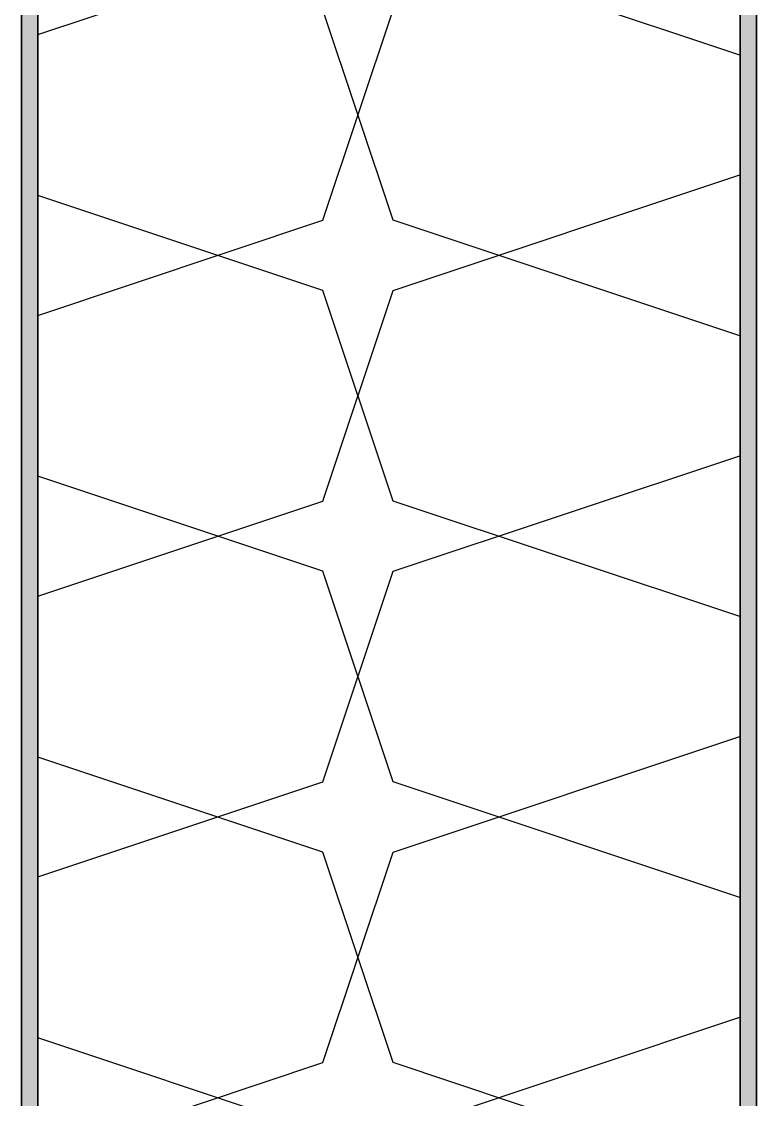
# Model space of a CAD drawing. Header units: millimetres. Extents: x 12351878 to 12381578, y 696206 to 738256.
# Drawn here: x 12366444.5 to 12366534.5, y 715411.4 to 715543.4 of the extents above; entities that cross this region are included whole.
import ezdxf

# ---------------------------------------------------------------- set-up
doc = ezdxf.new("R2010")
doc.units = ezdxf.units.MM
doc.header["$LTSCALE"] = 1000
doc.linetypes.add('HIDDEN', pattern=[0.125, 0.0625, -0.0625])
for name, color, linetype in [('ALUM', 1, 'Continuous'), ('EXTRUSION-V', 141, 'Continuous'), ('INSUL', 8, 'HIDDEN'), ('SYMBOL', 7, 'Continuous'), ('铝板断面填充', 14, 'Continuous')]:
    doc.layers.add(name, color=color, linetype=linetype)

# ---------------------------------------------------------------- blocks, each defined once
blk = doc.blocks.new('*U174')
at = {"layer": 'INSUL'}
h = blk.add_hatch(dxfattribs=at)
h.set_pattern_fill('保温棉50', color=256, scale=4.298127259997456, angle=90, pattern_type=2)
h.set_pattern_definition([(108.4349488229, (4.298127259986088, -84.81947217989064), (-85.96254519989373, 223.5026175200561), [27.18393566857991, -244.6535006285731]), (18.43494882299999, (-81.66441793996306, -110.6082357398754), (171.925090399852, 68.7700361601878), [81.55266663119177, -190.2847696659613]), (71.565051177, (-4.298127260008826, -84.81947217989064), (6.041983059165127e-11, 34.3850180799565), [27.1839356685799, -244.6535006285729]), (161.5650511771, (-4.298127260008826, -59.0307086199059), (-85.96254520004057, 17.1925090400064), [81.55266663119174, -190.2847696659613])])
h.paths.add_polyline_path([(-1.13686837721616e-11, -71.92509039989827), (85.96254519993776, -71.92509039989827), (85.96254519993776, 289.0748985871585), (-1.13686837721616e-11, 289.0748985871585)])
blk.add_lwpolyline([(-1.13686837721616e-11, -71.92509039989827), (85.96254519993776, -71.92509039989827), (85.96254519993776, 289.0748985871585), (-1.13686837721616e-11, 289.0748985871585)], close=True, dxfattribs=at)
blk = doc.blocks.new('*U175')
at = {"layer": '铝板断面填充', "linetype": 'ByBlock'}
blk.add_hatch(color=14, dxfattribs=at).paths.add_polyline_path([(0, 362.999993372119), (-1.455191522836685e-11, 5), (10, 1), (30, 1), (30, 3), (10.3851648071286, 3), (1.999999999985448, 6.354065922845621), (2, 362.999993372119)])
at = {"layer": 'ALUM', "linetype": 'ByBlock'}
blk.add_lwpolyline([(0, 362.999993372119), (-1.455191522836685e-11, 5), (10, 1), (30, 1), (30, 3), (10.3851648071286, 3), (1.999999999985448, 6.354065922845621), (2, 362.999993372119)], close=True, dxfattribs=at)
blk = doc.blocks.new('*U176')
at = {"layer": '铝板断面填充', "linetype": 'ByBlock'}
h = blk.add_hatch(color=256, dxfattribs=at)
h.dxf.hatch_style = 1
h.paths.add_polyline_path([(358.9999933737297, 1.999999999880037), (333.1821086719453, 1.999999999865485), (13.99999999082866, 2), (13.9999999908614, 22), (0.9999999908613972, 22), (0.9999999908613972, 19.99999999999272), (11.9999999908614, 19.99999999999272), (11.99999999082866, 0), (333.1821086719453, -1.345145779191296e-10), (358.9999933737297, -1.272386203049462e-10)])
at = {"layer": 'ALUM'}
blk.add_lwpolyline([(358.9999933737297, 1.999999999880037), (333.1821086719453, 1.999999999865485), (13.99999999082866, 2), (13.9999999908614, 22), (0.9999999908613972, 22), (0.9999999908613972, 19.99999999999272), (11.9999999908614, 19.99999999999272), (11.99999999082866, 0), (333.1821086719453, -1.345145779191296e-10), (358.9999933737297, -1.272386203049462e-10)], close=True, dxfattribs=at)
blk = doc.blocks.new('*U136')
at = {"layer": '铝板断面填充', "linetype": 'ByBlock'}
blk.add_hatch(color=14, dxfattribs=at).paths.add_polyline_path([(0, 434.9999937538449), (-1.455191522836685e-11, 5), (10, 1), (30, 1), (30, 3), (10.3851648071286, 3), (1.999999999985448, 6.354065922845621), (2, 434.9999937538449)])
at = {"layer": 'ALUM', "linetype": 'ByBlock'}
blk.add_lwpolyline([(0, 434.9999937538449), (-1.455191522836685e-11, 5), (10, 1), (30, 1), (30, 3), (10.3851648071286, 3), (1.999999999985448, 6.354065922845621), (2, 434.9999937538449)], close=True, dxfattribs=at)
blk = doc.blocks.new('*U139')
at = {"layer": '铝板断面填充', "linetype": 'ByBlock'}
h = blk.add_hatch(color=256, dxfattribs=at)
h.dxf.hatch_style = 1
h.paths.add_polyline_path([(434.9999937654673, 1.999999999853101), (409.1821090636829, 1.999999999838549), (13.99999999082866, 2), (13.9999999908614, 22), (0.9999999908613972, 22), (0.9999999908613972, 19.99999999999272), (11.9999999908614, 19.99999999999272), (11.99999999082866, 0), (409.1821090636829, -1.614508881461695e-10), (434.9999937654673, -1.541749305319861e-10)])
at = {"layer": 'ALUM'}
blk.add_lwpolyline([(434.9999937654673, 1.999999999853101), (409.1821090636829, 1.999999999838549), (13.99999999082866, 2), (13.9999999908614, 22), (0.9999999908613972, 22), (0.9999999908613972, 19.99999999999272), (11.9999999908614, 19.99999999999272), (11.99999999082866, 0), (409.1821090636829, -1.614508881461695e-10), (434.9999937654673, -1.541749305319861e-10)], close=True, dxfattribs=at)
blk = doc.blocks.new('gyblcqs2')
at = {"layer": 'EXTRUSION-V'}
blk.add_line((3386.999989133328, 1910.571656947373, -2.671660720812546e-08), (3387.000084385276, -2919.418214046163, 4.015512391808419e-08), dxfattribs=at)
at = {"color": 0, "linetype": 'ByBlock', "xscale": -1, "rotation": 90}
blk.add_blockref('*U139', (3386.993281792849, -2544.428347472567, -7.617853369399525e-08), dxfattribs=at)
at = {"linetype": 'ByBlock', "xscale": -1, "rotation": 180}
blk.add_blockref('*U136', (3296.993281792849, -2544.428347484209, -7.617853369399525e-08), dxfattribs=at)
at = {"linetype": 'ByBlock'}
blk.add_blockref('*U175', (3296.993281792849, -2919.428336438839, -6.694355303533295e-08), dxfattribs=at)
at = {"color": 0, "linetype": 'ByBlock', "rotation": 90}
blk.add_blockref('*U176', (3386.993281792849, -2919.428336450364, -6.694355303533295e-08), dxfattribs=at)
at = {"layer": 'INSUL', "xscale": -1}
blk.add_blockref('*U174', (3384.955826992169, -2847.503246050561, -6.694355303533295e-08), dxfattribs=at)

msp = doc.modelspace()

# ---------------------------------------------------------------- block references
at = {"layer": 'SYMBOL'}
msp.add_blockref('gyblcqs2', (12363147.49884617, 718272.9283430667), dxfattribs=at)

doc.saveas('drawing.dxf')
